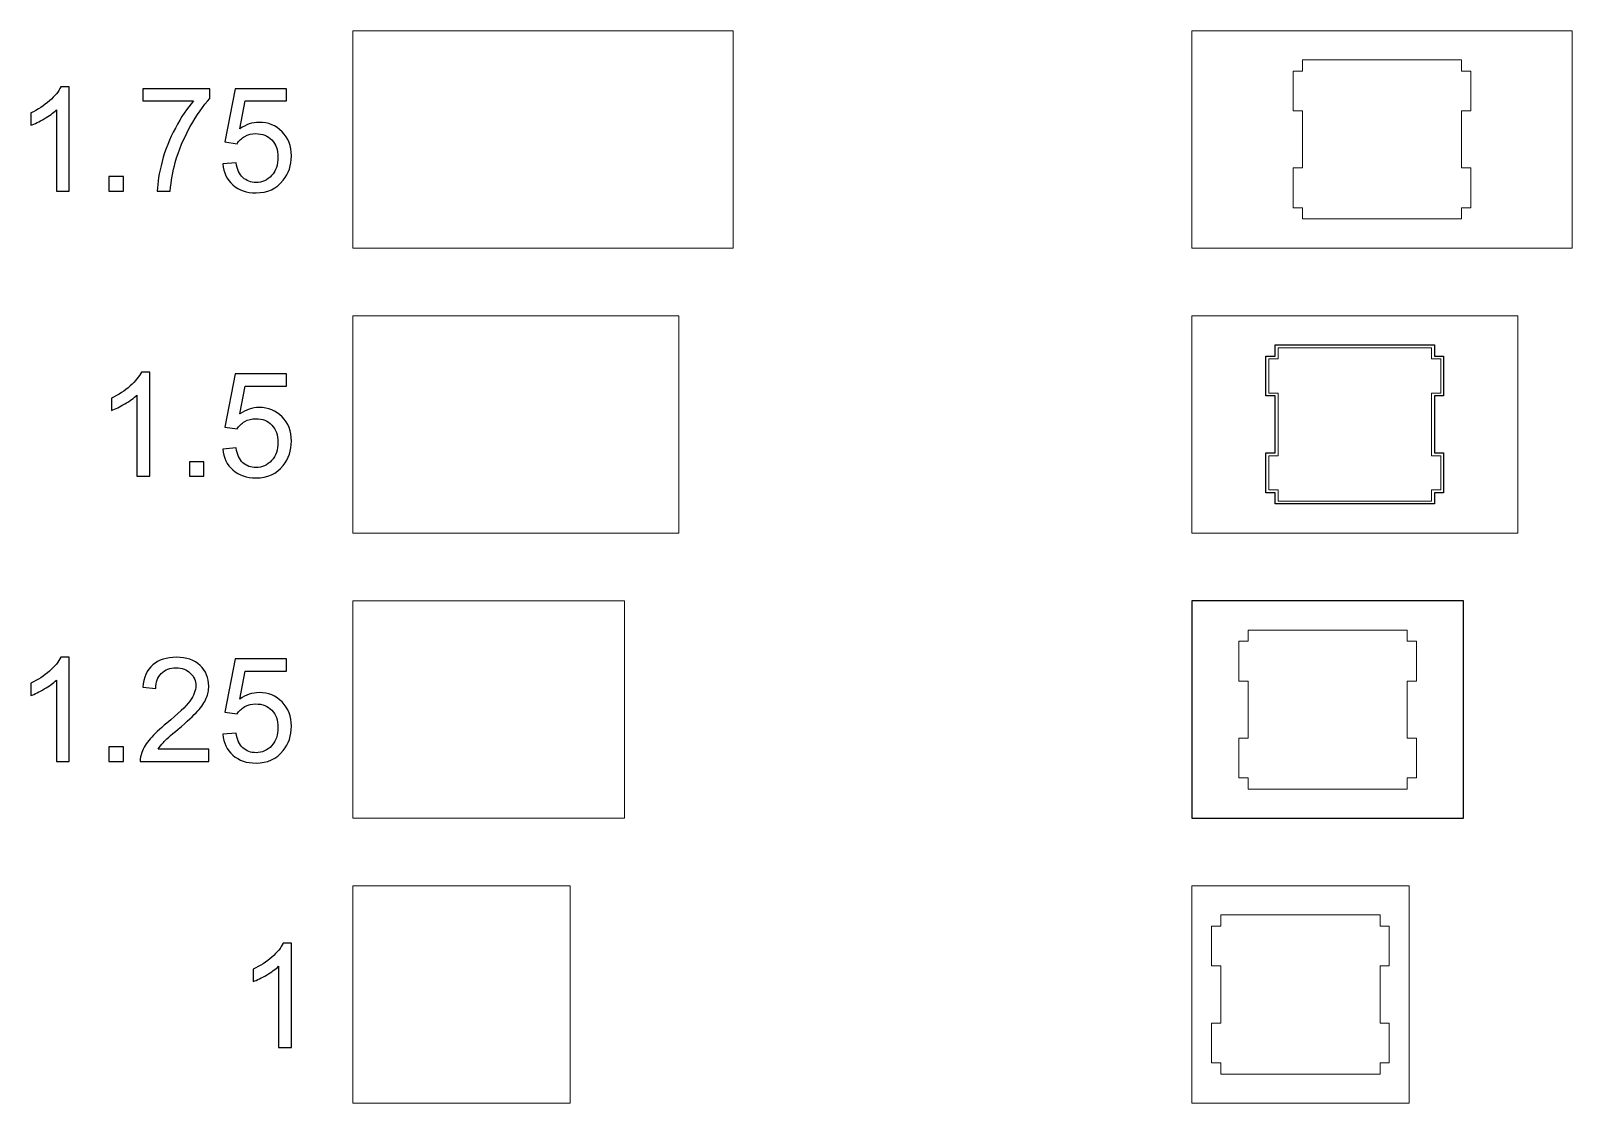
# Model space of a CAD drawing. Header units: millimetres. Extents: x -3 to 616, y -3 to 391.
# Drawn here: x 1 to 136.1, y 191.7 to 285.8 of the extents above; entities that cross this region are included whole.
import ezdxf

# ---------------------------------------------------------------- set-up
doc = ezdxf.new("R2010")
doc.units = ezdxf.units.MM
doc.header["$MEASUREMENT"] = 0
for name, color, linetype in [('Boxes', 3, 'Continuous'), ('Hidden', 6, 'Continuous'), ('Templates', 7, 'Continuous')]:
    doc.layers.add(name, color=color, linetype=linetype)
doc.layers.add('Cuts', color=7, linetype='Continuous', lineweight=0)

# ---------------------------------------------------------------- blocks, each defined once
blk = doc.blocks.new('Cherry Cutout Hole')
at = {"layer": 'Cuts', "lineweight": 0}
for points in [[(0.8114, 13.9452), (0.8114, 13.9452), (14.7565, 13.9452), (14.7565, 13.9452)], [(0.8114, 12.9665), (0.8114, 12.9665), (0.8114, 13.9452), (0.8114, 13.9452)], [(14.7565, 12.9665), (14.7565, 12.9665), (14.7565, 13.9452), (14.7565, 13.9452)], [(0, 9.4726), (0, 9.4726), (0, 12.9665), (0, 12.9665)], [(0, 12.9665), (0, 12.9665), (0.8114, 12.9665), (0.8114, 12.9665)], [(15.5679, 12.9665), (15.5679, 12.9665), (14.7565, 12.9665), (14.7565, 12.9665)], [(15.5679, 12.9665), (15.5679, 12.9665), (15.5679, 9.4726), (15.5679, 9.4726)], [(0.8114, 9.4726), (0.8114, 9.4726), (0, 9.4726), (0, 9.4726)], [(0.8114, 4.4726), (0.8114, 4.4726), (0.8114, 9.4726), (0.8114, 9.4726)], [(14.7565, 9.4726), (14.7565, 9.4726), (14.7565, 4.4726), (14.7565, 4.4726)], [(14.7565, 9.4726), (14.7565, 9.4726), (15.5679, 9.4726), (15.5679, 9.4726)], [(0, 0.9787), (0, 0.9787), (0, 4.4726), (0, 4.4726)], [(0, 4.4726), (0, 4.4726), (0.8114, 4.4726), (0.8114, 4.4726)], [(15.5679, 4.4726), (15.5679, 4.4726), (14.7565, 4.4726), (14.7565, 4.4726)], [(15.5679, 4.4726), (15.5679, 4.4726), (15.5679, 0.9787), (15.5679, 0.9787)], [(0.8114, 0.9787), (0.8114, 0.9787), (0, 0.9787), (0, 0.9787)], [(0.8114, 0), (0.8114, 0), (0.8114, 0.9787), (0.8114, 0.9787)], [(14.7565, 0), (14.7565, 0), (0.8114, 0), (0.8114, 0)], [(14.7565, 0.9787), (14.7565, 0.9787), (15.5679, 0.9787), (15.5679, 0.9787)], [(14.7565, 0.9787), (14.7565, 0.9787), (14.7565, 0), (14.7565, 0)]]:
    blk.add_open_spline(points, degree=3, dxfattribs=at)
blk = doc.blocks.new('Cherry Cutout 1.25')
at = {"layer": 'Boxes'}
blk.add_lwpolyline([(0, 0), (23.8125, 0), (23.8125, 19.05), (0, 19.05)], close=True, dxfattribs=at)
blk.add_blockref('Cherry Cutout Hole', (4.1223, 2.5524))
blk = doc.blocks.new('Cherry Hole Inset')
at = {"layer": 'Cuts'}
blk.add_lwpolyline([(1.0614, 0.25), (1.0614, 1.2287), (0.25, 1.2287), (0.25, 4.2226), (1.0614, 4.2226), (1.0614, 9.7226), (0.25, 9.7226), (0.25, 12.7165), (1.0614, 12.7165), (1.0614, 13.6952), (14.5065, 13.6952), (14.5065, 12.7165), (15.3179, 12.7165), (15.3179, 9.7226), (14.5065, 9.7226), (14.5065, 4.2226), (15.3179, 4.2226), (15.3179, 1.2287), (14.5065, 1.2287), (14.5065, 0.25)], close=True, dxfattribs=at)
at = {"layer": 'Hidden'}
blk.add_lwpolyline([(0.8114, 0), (0.8114, 0.9787), (0, 0.9787), (0, 4.4726), (0.8114, 4.4726), (0.8114, 9.4726), (0, 9.4726), (0, 12.9665), (0.8114, 12.9665), (0.8114, 13.9452), (14.7565, 13.9452), (14.7565, 12.9665), (15.5679, 12.9665), (15.5679, 9.4726), (14.7565, 9.4726), (14.7565, 4.4726), (15.5679, 4.4726), (15.5679, 0.9787), (14.7565, 0.9787), (14.7565, 0)], close=True, dxfattribs=at)

msp = doc.modelspace()

# ---------------------------------------------------------------- linework, layer by layer
at = {"layer": 'Templates', "lineweight": 9}
for points, knots in [([(29.21, 266.71), (29.21, 266.71), (29.21, 285.76), (29.21, 285.76), (29.21, 285.76), (29.21, 285.76), (62.55, 285.76), (62.55, 285.76), (62.55, 285.76), (62.55, 285.76), (62.55, 266.71), (62.55, 266.71), (62.55, 266.71), (62.55, 266.71), (29.21, 266.71), (29.21, 266.71)], [0, 0, 0, 0, 0.2, 0.2, 0.2, 0.2, 0.4, 0.4, 0.4, 0.4, 0.6, 0.6, 0.6, 0.6, 1, 1, 1, 1]), ([(102.75, 266.71), (102.75, 266.71), (102.75, 285.76), (102.75, 285.76), (102.75, 285.76), (102.75, 285.76), (136.08, 285.76), (136.08, 285.76), (136.08, 285.76), (136.08, 285.76), (136.08, 266.71), (136.08, 266.71), (136.08, 266.71), (136.08, 266.71), (102.75, 266.71), (102.75, 266.71)], [0, 0, 0, 0, 0.2, 0.2, 0.2, 0.2, 0.4, 0.4, 0.4, 0.4, 0.6, 0.6, 0.6, 0.6, 1, 1, 1, 1]), ([(4.36, 271.7), (4.36, 271.7), (3.24, 271.7), (3.24, 271.7), (3.24, 271.7), (3.24, 271.7), (3.24, 278.82), (3.24, 278.82), (3.24, 278.82), (2.97, 278.56), (2.62, 278.3), (2.18, 278.05), (2.18, 278.05), (1.75, 277.79), (1.35, 277.6), (1, 277.47), (1, 277.47), (1, 277.47), (1, 278.55), (1, 278.55), (1, 278.55), (1.63, 278.84), (2.17, 279.2), (2.64, 279.62), (2.64, 279.62), (3.11, 280.04), (3.44, 280.44), (3.64, 280.83), (3.64, 280.83), (3.64, 280.83), (4.36, 280.83), (4.36, 280.83), (4.36, 280.83), (4.36, 280.83), (4.36, 271.7), (4.36, 271.7)], [0, 0, 0, 0, 0.1, 0.1, 0.1, 0.1, 0.2, 0.2, 0.2, 0.2, 0.3, 0.3, 0.3, 0.3, 0.4, 0.4, 0.4, 0.4, 0.5, 0.5, 0.5, 0.5, 0.6, 0.6, 0.6, 0.6, 0.7, 0.7, 0.7, 0.7, 0.8, 0.8, 0.8, 0.8, 1, 1, 1, 1]), ([(10.82, 279.61), (10.82, 279.61), (10.82, 280.68), (10.82, 280.68), (10.82, 280.68), (10.82, 280.68), (16.7, 280.68), (16.7, 280.68), (16.7, 280.68), (16.7, 280.68), (16.7, 279.82), (16.7, 279.82), (16.7, 279.82), (16.12, 279.2), (15.55, 278.38), (14.98, 277.36), (14.98, 277.36), (14.41, 276.34), (13.97, 275.29), (13.66, 274.2), (13.66, 274.2), (13.44, 273.44), (13.3, 272.61), (13.23, 271.7), (13.23, 271.7), (13.23, 271.7), (12.09, 271.7), (12.09, 271.7), (12.09, 271.7), (12.1, 272.42), (12.24, 273.28), (12.51, 274.3), (12.51, 274.3), (12.78, 275.31), (13.16, 276.29), (13.67, 277.23), (13.67, 277.23), (14.17, 278.18), (14.7, 278.97), (15.27, 279.61), (15.27, 279.61), (15.27, 279.61), (10.82, 279.61), (10.82, 279.61)], [0, 0, 0, 0, 0.083333, 0.083333, 0.083333, 0.083333, 0.166667, 0.166667, 0.166667, 0.166667, 0.25, 0.25, 0.25, 0.25, 0.333333, 0.333333, 0.333333, 0.333333, 0.416667, 0.416667, 0.416667, 0.416667, 0.5, 0.5, 0.5, 0.5, 0.583333, 0.583333, 0.583333, 0.583333, 0.666667, 0.666667, 0.666667, 0.666667, 0.75, 0.75, 0.75, 0.75, 0.833333, 0.833333, 0.833333, 0.833333, 1, 1, 1, 1]), ([(17.82, 274.09), (17.82, 274.09), (18.99, 274.18), (18.99, 274.18), (18.99, 274.18), (19.08, 273.61), (19.28, 273.18), (19.59, 272.89), (19.59, 272.89), (19.9, 272.61), (20.29, 272.46), (20.74, 272.46), (20.74, 272.46), (21.28, 272.46), (21.74, 272.67), (22.11, 273.07), (22.11, 273.07), (22.48, 273.48), (22.66, 274.02), (22.66, 274.68), (22.66, 274.68), (22.66, 275.32), (22.48, 275.82), (22.13, 276.19), (22.13, 276.19), (21.78, 276.56), (21.31, 276.74), (20.73, 276.74), (20.73, 276.74), (20.37, 276.74), (20.04, 276.66), (19.75, 276.5), (19.75, 276.5), (19.47, 276.33), (19.24, 276.12), (19.08, 275.86), (19.08, 275.86), (19.08, 275.86), (18.02, 276.01), (18.02, 276.01), (18.02, 276.01), (18.02, 276.01), (18.9, 280.68), (18.9, 280.68), (18.9, 280.68), (18.9, 280.68), (23.41, 280.68), (23.41, 280.68), (23.41, 280.68), (23.41, 280.68), (23.41, 279.61), (23.41, 279.61), (23.41, 279.61), (23.41, 279.61), (19.79, 279.61), (19.79, 279.61), (19.79, 279.61), (19.79, 279.61), (19.31, 277.16), (19.31, 277.16), (19.31, 277.16), (19.85, 277.54), (20.42, 277.73), (21.02, 277.73), (21.02, 277.73), (21.81, 277.73), (22.48, 277.46), (23.02, 276.91), (23.02, 276.91), (23.57, 276.36), (23.84, 275.65), (23.84, 274.79), (23.84, 274.79), (23.84, 273.96), (23.6, 273.25), (23.12, 272.65), (23.12, 272.65), (22.54, 271.92), (21.75, 271.55), (20.74, 271.55), (20.74, 271.55), (19.91, 271.55), (19.24, 271.78), (18.72, 272.25), (18.72, 272.25), (18.19, 272.71), (17.9, 273.32), (17.82, 274.09)], [0, 0, 0, 0, 0.043478, 0.043478, 0.043478, 0.043478, 0.086957, 0.086957, 0.086957, 0.086957, 0.130435, 0.130435, 0.130435, 0.130435, 0.173913, 0.173913, 0.173913, 0.173913, 0.217391, 0.217391, 0.217391, 0.217391, 0.26087, 0.26087, 0.26087, 0.26087, 0.304348, 0.304348, 0.304348, 0.304348, 0.347826, 0.347826, 0.347826, 0.347826, 0.391304, 0.391304, 0.391304, 0.391304, 0.434783, 0.434783, 0.434783, 0.434783, 0.478261, 0.478261, 0.478261, 0.478261, 0.521739, 0.521739, 0.521739, 0.521739, 0.565217, 0.565217, 0.565217, 0.565217, 0.608696, 0.608696, 0.608696, 0.608696, 0.652174, 0.652174, 0.652174, 0.652174, 0.695652, 0.695652, 0.695652, 0.695652, 0.73913, 0.73913, 0.73913, 0.73913, 0.782609, 0.782609, 0.782609, 0.782609, 0.826087, 0.826087, 0.826087, 0.826087, 0.869565, 0.869565, 0.869565, 0.869565, 0.913043, 0.913043, 0.913043, 0.913043, 1, 1, 1, 1]), ([(7.85, 271.7), (7.85, 271.7), (7.85, 272.97), (7.85, 272.97), (7.85, 272.97), (7.85, 272.97), (9.12, 272.97), (9.12, 272.97), (9.12, 272.97), (9.12, 272.97), (9.12, 271.7), (9.12, 271.7), (9.12, 271.7), (9.12, 271.7), (7.85, 271.7), (7.85, 271.7)], [0, 0, 0, 0, 0.2, 0.2, 0.2, 0.2, 0.4, 0.4, 0.4, 0.4, 0.6, 0.6, 0.6, 0.6, 1, 1, 1, 1]), ([(29.21, 241.71), (29.21, 241.71), (29.21, 260.76), (29.21, 260.76), (29.21, 260.76), (29.21, 260.76), (57.79, 260.76), (57.79, 260.76), (57.79, 260.76), (57.79, 260.76), (57.79, 241.71), (57.79, 241.71), (57.79, 241.71), (57.79, 241.71), (29.21, 241.71), (29.21, 241.71)], [0, 0, 0, 0, 0.2, 0.2, 0.2, 0.2, 0.4, 0.4, 0.4, 0.4, 0.6, 0.6, 0.6, 0.6, 1, 1, 1, 1]), ([(102.75, 241.71), (102.75, 241.71), (102.75, 260.76), (102.75, 260.76), (102.75, 260.76), (102.75, 260.76), (131.32, 260.76), (131.32, 260.76), (131.32, 260.76), (131.32, 260.76), (131.32, 241.71), (131.32, 241.71), (131.32, 241.71), (131.32, 241.71), (102.75, 241.71), (102.75, 241.71)], [0, 0, 0, 0, 0.2, 0.2, 0.2, 0.2, 0.4, 0.4, 0.4, 0.4, 0.6, 0.6, 0.6, 0.6, 1, 1, 1, 1]), ([(11.42, 246.7), (11.42, 246.7), (10.3, 246.7), (10.3, 246.7), (10.3, 246.7), (10.3, 246.7), (10.3, 253.82), (10.3, 253.82), (10.3, 253.82), (10.03, 253.56), (9.68, 253.3), (9.24, 253.05), (9.24, 253.05), (8.81, 252.79), (8.41, 252.6), (8.07, 252.47), (8.07, 252.47), (8.07, 252.47), (8.07, 253.55), (8.07, 253.55), (8.07, 253.55), (8.69, 253.84), (9.24, 254.2), (9.71, 254.62), (9.71, 254.62), (10.17, 255.04), (10.51, 255.44), (10.7, 255.83), (10.7, 255.83), (10.7, 255.83), (11.42, 255.83), (11.42, 255.83), (11.42, 255.83), (11.42, 255.83), (11.42, 246.7), (11.42, 246.7)], [0, 0, 0, 0, 0.1, 0.1, 0.1, 0.1, 0.2, 0.2, 0.2, 0.2, 0.3, 0.3, 0.3, 0.3, 0.4, 0.4, 0.4, 0.4, 0.5, 0.5, 0.5, 0.5, 0.6, 0.6, 0.6, 0.6, 0.7, 0.7, 0.7, 0.7, 0.8, 0.8, 0.8, 0.8, 1, 1, 1, 1]), ([(17.82, 249.09), (17.82, 249.09), (18.99, 249.18), (18.99, 249.18), (18.99, 249.18), (19.08, 248.61), (19.28, 248.18), (19.59, 247.89), (19.59, 247.89), (19.9, 247.61), (20.29, 247.46), (20.74, 247.46), (20.74, 247.46), (21.28, 247.46), (21.74, 247.67), (22.11, 248.07), (22.11, 248.07), (22.48, 248.48), (22.66, 249.02), (22.66, 249.68), (22.66, 249.68), (22.66, 250.32), (22.48, 250.82), (22.13, 251.19), (22.13, 251.19), (21.78, 251.56), (21.31, 251.74), (20.73, 251.74), (20.73, 251.74), (20.37, 251.74), (20.04, 251.66), (19.75, 251.5), (19.75, 251.5), (19.47, 251.33), (19.24, 251.12), (19.08, 250.86), (19.08, 250.86), (19.08, 250.86), (18.02, 251.01), (18.02, 251.01), (18.02, 251.01), (18.02, 251.01), (18.9, 255.68), (18.9, 255.68), (18.9, 255.68), (18.9, 255.68), (23.41, 255.68), (23.41, 255.68), (23.41, 255.68), (23.41, 255.68), (23.41, 254.61), (23.41, 254.61), (23.41, 254.61), (23.41, 254.61), (19.79, 254.61), (19.79, 254.61), (19.79, 254.61), (19.79, 254.61), (19.31, 252.16), (19.31, 252.16), (19.31, 252.16), (19.85, 252.54), (20.42, 252.73), (21.02, 252.73), (21.02, 252.73), (21.81, 252.73), (22.48, 252.46), (23.02, 251.91), (23.02, 251.91), (23.57, 251.36), (23.84, 250.65), (23.84, 249.79), (23.84, 249.79), (23.84, 248.96), (23.6, 248.25), (23.12, 247.65), (23.12, 247.65), (22.54, 246.92), (21.75, 246.55), (20.74, 246.55), (20.74, 246.55), (19.91, 246.55), (19.24, 246.78), (18.72, 247.25), (18.72, 247.25), (18.19, 247.71), (17.9, 248.32), (17.82, 249.09)], [0, 0, 0, 0, 0.043478, 0.043478, 0.043478, 0.043478, 0.086957, 0.086957, 0.086957, 0.086957, 0.130435, 0.130435, 0.130435, 0.130435, 0.173913, 0.173913, 0.173913, 0.173913, 0.217391, 0.217391, 0.217391, 0.217391, 0.26087, 0.26087, 0.26087, 0.26087, 0.304348, 0.304348, 0.304348, 0.304348, 0.347826, 0.347826, 0.347826, 0.347826, 0.391304, 0.391304, 0.391304, 0.391304, 0.434783, 0.434783, 0.434783, 0.434783, 0.478261, 0.478261, 0.478261, 0.478261, 0.521739, 0.521739, 0.521739, 0.521739, 0.565217, 0.565217, 0.565217, 0.565217, 0.608696, 0.608696, 0.608696, 0.608696, 0.652174, 0.652174, 0.652174, 0.652174, 0.695652, 0.695652, 0.695652, 0.695652, 0.73913, 0.73913, 0.73913, 0.73913, 0.782609, 0.782609, 0.782609, 0.782609, 0.826087, 0.826087, 0.826087, 0.826087, 0.869565, 0.869565, 0.869565, 0.869565, 0.913043, 0.913043, 0.913043, 0.913043, 1, 1, 1, 1]), ([(14.91, 246.7), (14.91, 246.7), (14.91, 247.97), (14.91, 247.97), (14.91, 247.97), (14.91, 247.97), (16.18, 247.97), (16.18, 247.97), (16.18, 247.97), (16.18, 247.97), (16.18, 246.7), (16.18, 246.7), (16.18, 246.7), (16.18, 246.7), (14.91, 246.7), (14.91, 246.7)], [0, 0, 0, 0, 0.2, 0.2, 0.2, 0.2, 0.4, 0.4, 0.4, 0.4, 0.6, 0.6, 0.6, 0.6, 1, 1, 1, 1]), ([(29.21, 216.72), (29.21, 216.72), (29.21, 235.77), (29.21, 235.77), (29.21, 235.77), (29.21, 235.77), (53.02, 235.77), (53.02, 235.77), (53.02, 235.77), (53.02, 235.77), (53.02, 216.72), (53.02, 216.72), (53.02, 216.72), (53.02, 216.72), (29.21, 216.72), (29.21, 216.72)], [0, 0, 0, 0, 0.2, 0.2, 0.2, 0.2, 0.4, 0.4, 0.4, 0.4, 0.6, 0.6, 0.6, 0.6, 1, 1, 1, 1]), ([(4.36, 221.7), (4.36, 221.7), (3.24, 221.7), (3.24, 221.7), (3.24, 221.7), (3.24, 221.7), (3.24, 228.82), (3.24, 228.82), (3.24, 228.82), (2.97, 228.56), (2.62, 228.3), (2.18, 228.05), (2.18, 228.05), (1.75, 227.79), (1.35, 227.6), (1, 227.47), (1, 227.47), (1, 227.47), (1, 228.55), (1, 228.55), (1, 228.55), (1.63, 228.84), (2.17, 229.2), (2.64, 229.62), (2.64, 229.62), (3.11, 230.04), (3.44, 230.44), (3.64, 230.83), (3.64, 230.83), (3.64, 230.83), (4.36, 230.83), (4.36, 230.83), (4.36, 230.83), (4.36, 230.83), (4.36, 221.7), (4.36, 221.7)], [0, 0, 0, 0, 0.1, 0.1, 0.1, 0.1, 0.2, 0.2, 0.2, 0.2, 0.3, 0.3, 0.3, 0.3, 0.4, 0.4, 0.4, 0.4, 0.5, 0.5, 0.5, 0.5, 0.6, 0.6, 0.6, 0.6, 0.7, 0.7, 0.7, 0.7, 0.8, 0.8, 0.8, 0.8, 1, 1, 1, 1]), ([(16.61, 222.77), (16.61, 222.77), (16.61, 221.7), (16.61, 221.7), (16.61, 221.7), (16.61, 221.7), (10.59, 221.7), (10.59, 221.7), (10.59, 221.7), (10.58, 221.97), (10.63, 222.23), (10.72, 222.48), (10.72, 222.48), (10.88, 222.89), (11.13, 223.29), (11.47, 223.69), (11.47, 223.69), (11.81, 224.08), (12.29, 224.54), (12.93, 225.06), (12.93, 225.06), (13.91, 225.87), (14.58, 226.51), (14.93, 226.99), (14.93, 226.99), (15.28, 227.46), (15.46, 227.91), (15.46, 228.33), (15.46, 228.33), (15.46, 228.77), (15.3, 229.15), (14.98, 229.45), (14.98, 229.45), (14.66, 229.75), (14.25, 229.91), (13.74, 229.91), (13.74, 229.91), (13.2, 229.91), (12.77, 229.75), (12.44, 229.42), (12.44, 229.42), (12.12, 229.1), (11.96, 228.66), (11.95, 228.09), (11.95, 228.09), (11.95, 228.09), (10.81, 228.2), (10.81, 228.2), (10.81, 228.2), (10.89, 229.06), (11.18, 229.71), (11.7, 230.16), (11.7, 230.16), (12.21, 230.61), (12.9, 230.83), (13.76, 230.83), (13.76, 230.83), (14.64, 230.83), (15.33, 230.59), (15.84, 230.11), (15.84, 230.11), (16.35, 229.62), (16.6, 229.02), (16.6, 228.31), (16.6, 228.31), (16.6, 227.94), (16.53, 227.58), (16.38, 227.23), (16.38, 227.23), (16.23, 226.88), (15.98, 226.51), (15.63, 226.12), (15.63, 226.12), (15.29, 225.73), (14.71, 225.2), (13.91, 224.52), (13.91, 224.52), (13.24, 223.96), (12.81, 223.58), (12.62, 223.37), (12.62, 223.37), (12.43, 223.17), (12.27, 222.97), (12.15, 222.77), (12.15, 222.77), (12.15, 222.77), (16.61, 222.77), (16.61, 222.77)], [0, 0, 0, 0, 0.043478, 0.043478, 0.043478, 0.043478, 0.086957, 0.086957, 0.086957, 0.086957, 0.130435, 0.130435, 0.130435, 0.130435, 0.173913, 0.173913, 0.173913, 0.173913, 0.217391, 0.217391, 0.217391, 0.217391, 0.26087, 0.26087, 0.26087, 0.26087, 0.304348, 0.304348, 0.304348, 0.304348, 0.347826, 0.347826, 0.347826, 0.347826, 0.391304, 0.391304, 0.391304, 0.391304, 0.434783, 0.434783, 0.434783, 0.434783, 0.478261, 0.478261, 0.478261, 0.478261, 0.521739, 0.521739, 0.521739, 0.521739, 0.565217, 0.565217, 0.565217, 0.565217, 0.608696, 0.608696, 0.608696, 0.608696, 0.652174, 0.652174, 0.652174, 0.652174, 0.695652, 0.695652, 0.695652, 0.695652, 0.73913, 0.73913, 0.73913, 0.73913, 0.782609, 0.782609, 0.782609, 0.782609, 0.826087, 0.826087, 0.826087, 0.826087, 0.869565, 0.869565, 0.869565, 0.869565, 0.913043, 0.913043, 0.913043, 0.913043, 1, 1, 1, 1]), ([(17.82, 224.09), (17.82, 224.09), (18.99, 224.18), (18.99, 224.18), (18.99, 224.18), (19.08, 223.61), (19.28, 223.18), (19.59, 222.89), (19.59, 222.89), (19.9, 222.61), (20.29, 222.46), (20.74, 222.46), (20.74, 222.46), (21.28, 222.46), (21.74, 222.67), (22.11, 223.07), (22.11, 223.07), (22.48, 223.48), (22.66, 224.02), (22.66, 224.68), (22.66, 224.68), (22.66, 225.32), (22.48, 225.82), (22.13, 226.19), (22.13, 226.19), (21.78, 226.56), (21.31, 226.74), (20.73, 226.74), (20.73, 226.74), (20.37, 226.74), (20.04, 226.66), (19.75, 226.5), (19.75, 226.5), (19.47, 226.33), (19.24, 226.12), (19.08, 225.86), (19.08, 225.86), (19.08, 225.86), (18.02, 226.01), (18.02, 226.01), (18.02, 226.01), (18.02, 226.01), (18.9, 230.68), (18.9, 230.68), (18.9, 230.68), (18.9, 230.68), (23.41, 230.68), (23.41, 230.68), (23.41, 230.68), (23.41, 230.68), (23.41, 229.61), (23.41, 229.61), (23.41, 229.61), (23.41, 229.61), (19.79, 229.61), (19.79, 229.61), (19.79, 229.61), (19.79, 229.61), (19.31, 227.16), (19.31, 227.16), (19.31, 227.16), (19.85, 227.54), (20.42, 227.73), (21.02, 227.73), (21.02, 227.73), (21.81, 227.73), (22.48, 227.46), (23.02, 226.91), (23.02, 226.91), (23.57, 226.36), (23.84, 225.65), (23.84, 224.79), (23.84, 224.79), (23.84, 223.96), (23.6, 223.25), (23.12, 222.65), (23.12, 222.65), (22.54, 221.92), (21.75, 221.55), (20.74, 221.55), (20.74, 221.55), (19.91, 221.55), (19.24, 221.78), (18.72, 222.25), (18.72, 222.25), (18.19, 222.71), (17.9, 223.32), (17.82, 224.09)], [0, 0, 0, 0, 0.043478, 0.043478, 0.043478, 0.043478, 0.086957, 0.086957, 0.086957, 0.086957, 0.130435, 0.130435, 0.130435, 0.130435, 0.173913, 0.173913, 0.173913, 0.173913, 0.217391, 0.217391, 0.217391, 0.217391, 0.26087, 0.26087, 0.26087, 0.26087, 0.304348, 0.304348, 0.304348, 0.304348, 0.347826, 0.347826, 0.347826, 0.347826, 0.391304, 0.391304, 0.391304, 0.391304, 0.434783, 0.434783, 0.434783, 0.434783, 0.478261, 0.478261, 0.478261, 0.478261, 0.521739, 0.521739, 0.521739, 0.521739, 0.565217, 0.565217, 0.565217, 0.565217, 0.608696, 0.608696, 0.608696, 0.608696, 0.652174, 0.652174, 0.652174, 0.652174, 0.695652, 0.695652, 0.695652, 0.695652, 0.73913, 0.73913, 0.73913, 0.73913, 0.782609, 0.782609, 0.782609, 0.782609, 0.826087, 0.826087, 0.826087, 0.826087, 0.869565, 0.869565, 0.869565, 0.869565, 0.913043, 0.913043, 0.913043, 0.913043, 1, 1, 1, 1]), ([(7.85, 221.7), (7.85, 221.7), (7.85, 222.97), (7.85, 222.97), (7.85, 222.97), (7.85, 222.97), (9.12, 222.97), (9.12, 222.97), (9.12, 222.97), (9.12, 222.97), (9.12, 221.7), (9.12, 221.7), (9.12, 221.7), (9.12, 221.7), (7.85, 221.7), (7.85, 221.7)], [0, 0, 0, 0, 0.2, 0.2, 0.2, 0.2, 0.4, 0.4, 0.4, 0.4, 0.6, 0.6, 0.6, 0.6, 1, 1, 1, 1]), ([(29.21, 191.73), (29.21, 191.73), (29.21, 210.78), (29.21, 210.78), (29.21, 210.78), (29.21, 210.78), (48.26, 210.78), (48.26, 210.78), (48.26, 210.78), (48.26, 210.78), (48.26, 191.73), (48.26, 191.73), (48.26, 191.73), (48.26, 191.73), (29.21, 191.73), (29.21, 191.73)], [0, 0, 0, 0, 0.2, 0.2, 0.2, 0.2, 0.4, 0.4, 0.4, 0.4, 0.6, 0.6, 0.6, 0.6, 1, 1, 1, 1]), ([(102.75, 191.73), (102.75, 191.73), (102.75, 210.78), (102.75, 210.78), (102.75, 210.78), (102.75, 210.78), (121.8, 210.78), (121.8, 210.78), (121.8, 210.78), (121.8, 210.78), (121.8, 191.73), (121.8, 191.73), (121.8, 191.73), (121.8, 191.73), (102.75, 191.73), (102.75, 191.73)], [0, 0, 0, 0, 0.2, 0.2, 0.2, 0.2, 0.4, 0.4, 0.4, 0.4, 0.6, 0.6, 0.6, 0.6, 1, 1, 1, 1]), ([(23.84, 196.63), (23.84, 196.63), (22.72, 196.63), (22.72, 196.63), (22.72, 196.63), (22.72, 196.63), (22.72, 203.74), (22.72, 203.74), (22.72, 203.74), (22.45, 203.48), (22.1, 203.23), (21.67, 202.97), (21.67, 202.97), (21.23, 202.72), (20.84, 202.52), (20.49, 202.4), (20.49, 202.4), (20.49, 202.4), (20.49, 203.48), (20.49, 203.48), (20.49, 203.48), (21.11, 203.77), (21.66, 204.12), (22.13, 204.54), (22.13, 204.54), (22.59, 204.96), (22.93, 205.36), (23.12, 205.76), (23.12, 205.76), (23.12, 205.76), (23.84, 205.76), (23.84, 205.76), (23.84, 205.76), (23.84, 205.76), (23.84, 196.63), (23.84, 196.63)], [0, 0, 0, 0, 0.1, 0.1, 0.1, 0.1, 0.2, 0.2, 0.2, 0.2, 0.3, 0.3, 0.3, 0.3, 0.4, 0.4, 0.4, 0.4, 0.5, 0.5, 0.5, 0.5, 0.6, 0.6, 0.6, 0.6, 0.7, 0.7, 0.7, 0.7, 0.8, 0.8, 0.8, 0.8, 1, 1, 1, 1])]:
    msp.add_open_spline(points, degree=3, knots=knots, dxfattribs=at)
for points in [[(112.44, 283.2), (112.44, 283.2), (126.39, 283.2), (126.39, 283.2)], [(112.44, 282.22), (112.44, 282.22), (112.44, 283.2), (112.44, 283.2)], [(126.39, 282.22), (126.39, 282.22), (126.39, 283.2), (126.39, 283.2)], [(111.63, 278.73), (111.63, 278.73), (111.63, 282.22), (111.63, 282.22)], [(111.63, 282.22), (111.63, 282.22), (112.44, 282.22), (112.44, 282.22)], [(127.2, 282.22), (127.2, 282.22), (126.39, 282.22), (126.39, 282.22)], [(127.2, 282.22), (127.2, 282.22), (127.2, 278.73), (127.2, 278.73)], [(112.44, 278.73), (112.44, 278.73), (111.63, 278.73), (111.63, 278.73)], [(112.44, 273.73), (112.44, 273.73), (112.44, 278.73), (112.44, 278.73)], [(126.39, 278.73), (126.39, 278.73), (126.39, 273.73), (126.39, 273.73)], [(126.39, 278.73), (126.39, 278.73), (127.2, 278.73), (127.2, 278.73)], [(111.63, 270.24), (111.63, 270.24), (111.63, 273.73), (111.63, 273.73)], [(111.63, 273.73), (111.63, 273.73), (112.44, 273.73), (112.44, 273.73)], [(127.2, 273.73), (127.2, 273.73), (126.39, 273.73), (126.39, 273.73)], [(127.2, 273.73), (127.2, 273.73), (127.2, 270.24), (127.2, 270.24)], [(112.44, 270.24), (112.44, 270.24), (111.63, 270.24), (111.63, 270.24)], [(112.44, 269.26), (112.44, 269.26), (112.44, 270.24), (112.44, 270.24)], [(126.39, 270.24), (126.39, 270.24), (127.2, 270.24), (127.2, 270.24)], [(126.39, 270.24), (126.39, 270.24), (126.39, 269.26), (126.39, 269.26)], [(126.39, 269.26), (126.39, 269.26), (112.44, 269.26), (112.44, 269.26)]]:
    msp.add_open_spline(points, degree=3, dxfattribs=at)
at = {"layer": 'Templates'}
for points, knots in [([(4.36, 271.7), (4.36, 271.7), (3.24, 271.7), (3.24, 271.7), (3.24, 271.7), (3.24, 271.7), (3.24, 278.82), (3.24, 278.82), (3.24, 278.82), (2.97, 278.56), (2.62, 278.3), (2.18, 278.05), (2.18, 278.05), (1.75, 277.79), (1.35, 277.6), (1, 277.47), (1, 277.47), (1, 277.47), (1, 278.55), (1, 278.55), (1, 278.55), (1.63, 278.84), (2.17, 279.2), (2.64, 279.62), (2.64, 279.62), (3.11, 280.04), (3.44, 280.44), (3.64, 280.83), (3.64, 280.83), (3.64, 280.83), (4.36, 280.83), (4.36, 280.83), (4.36, 280.83), (4.36, 280.83), (4.36, 271.7), (4.36, 271.7)], [0, 0, 0, 0, 0.1, 0.1, 0.1, 0.1, 0.2, 0.2, 0.2, 0.2, 0.3, 0.3, 0.3, 0.3, 0.4, 0.4, 0.4, 0.4, 0.5, 0.5, 0.5, 0.5, 0.6, 0.6, 0.6, 0.6, 0.7, 0.7, 0.7, 0.7, 0.8, 0.8, 0.8, 0.8, 1, 1, 1, 1]), ([(10.82, 279.61), (10.82, 279.61), (10.82, 280.68), (10.82, 280.68), (10.82, 280.68), (10.82, 280.68), (16.7, 280.68), (16.7, 280.68), (16.7, 280.68), (16.7, 280.68), (16.7, 279.82), (16.7, 279.82), (16.7, 279.82), (16.12, 279.2), (15.55, 278.38), (14.98, 277.36), (14.98, 277.36), (14.41, 276.34), (13.97, 275.29), (13.66, 274.2), (13.66, 274.2), (13.44, 273.44), (13.3, 272.61), (13.23, 271.7), (13.23, 271.7), (13.23, 271.7), (12.09, 271.7), (12.09, 271.7), (12.09, 271.7), (12.1, 272.42), (12.24, 273.28), (12.51, 274.3), (12.51, 274.3), (12.78, 275.31), (13.16, 276.29), (13.67, 277.23), (13.67, 277.23), (14.17, 278.18), (14.7, 278.97), (15.27, 279.61), (15.27, 279.61), (15.27, 279.61), (10.82, 279.61), (10.82, 279.61)], [0, 0, 0, 0, 0.083333, 0.083333, 0.083333, 0.083333, 0.166667, 0.166667, 0.166667, 0.166667, 0.25, 0.25, 0.25, 0.25, 0.333333, 0.333333, 0.333333, 0.333333, 0.416667, 0.416667, 0.416667, 0.416667, 0.5, 0.5, 0.5, 0.5, 0.583333, 0.583333, 0.583333, 0.583333, 0.666667, 0.666667, 0.666667, 0.666667, 0.75, 0.75, 0.75, 0.75, 0.833333, 0.833333, 0.833333, 0.833333, 1, 1, 1, 1]), ([(17.82, 274.09), (17.82, 274.09), (18.99, 274.18), (18.99, 274.18), (18.99, 274.18), (19.08, 273.61), (19.28, 273.18), (19.59, 272.89), (19.59, 272.89), (19.9, 272.61), (20.29, 272.46), (20.74, 272.46), (20.74, 272.46), (21.28, 272.46), (21.74, 272.67), (22.11, 273.07), (22.11, 273.07), (22.48, 273.48), (22.66, 274.02), (22.66, 274.68), (22.66, 274.68), (22.66, 275.32), (22.48, 275.82), (22.13, 276.19), (22.13, 276.19), (21.78, 276.56), (21.31, 276.74), (20.73, 276.74), (20.73, 276.74), (20.37, 276.74), (20.04, 276.66), (19.75, 276.5), (19.75, 276.5), (19.47, 276.33), (19.24, 276.12), (19.08, 275.86), (19.08, 275.86), (19.08, 275.86), (18.02, 276.01), (18.02, 276.01), (18.02, 276.01), (18.02, 276.01), (18.9, 280.68), (18.9, 280.68), (18.9, 280.68), (18.9, 280.68), (23.41, 280.68), (23.41, 280.68), (23.41, 280.68), (23.41, 280.68), (23.41, 279.61), (23.41, 279.61), (23.41, 279.61), (23.41, 279.61), (19.79, 279.61), (19.79, 279.61), (19.79, 279.61), (19.79, 279.61), (19.31, 277.16), (19.31, 277.16), (19.31, 277.16), (19.85, 277.54), (20.42, 277.73), (21.02, 277.73), (21.02, 277.73), (21.81, 277.73), (22.48, 277.46), (23.02, 276.91), (23.02, 276.91), (23.57, 276.36), (23.84, 275.65), (23.84, 274.79), (23.84, 274.79), (23.84, 273.96), (23.6, 273.25), (23.12, 272.65), (23.12, 272.65), (22.54, 271.92), (21.75, 271.55), (20.74, 271.55), (20.74, 271.55), (19.91, 271.55), (19.24, 271.78), (18.72, 272.25), (18.72, 272.25), (18.19, 272.71), (17.9, 273.32), (17.82, 274.09)], [0, 0, 0, 0, 0.043478, 0.043478, 0.043478, 0.043478, 0.086957, 0.086957, 0.086957, 0.086957, 0.130435, 0.130435, 0.130435, 0.130435, 0.173913, 0.173913, 0.173913, 0.173913, 0.217391, 0.217391, 0.217391, 0.217391, 0.26087, 0.26087, 0.26087, 0.26087, 0.304348, 0.304348, 0.304348, 0.304348, 0.347826, 0.347826, 0.347826, 0.347826, 0.391304, 0.391304, 0.391304, 0.391304, 0.434783, 0.434783, 0.434783, 0.434783, 0.478261, 0.478261, 0.478261, 0.478261, 0.521739, 0.521739, 0.521739, 0.521739, 0.565217, 0.565217, 0.565217, 0.565217, 0.608696, 0.608696, 0.608696, 0.608696, 0.652174, 0.652174, 0.652174, 0.652174, 0.695652, 0.695652, 0.695652, 0.695652, 0.73913, 0.73913, 0.73913, 0.73913, 0.782609, 0.782609, 0.782609, 0.782609, 0.826087, 0.826087, 0.826087, 0.826087, 0.869565, 0.869565, 0.869565, 0.869565, 0.913043, 0.913043, 0.913043, 0.913043, 1, 1, 1, 1]), ([(7.85, 271.7), (7.85, 271.7), (7.85, 272.97), (7.85, 272.97), (7.85, 272.97), (7.85, 272.97), (9.12, 272.97), (9.12, 272.97), (9.12, 272.97), (9.12, 272.97), (9.12, 271.7), (9.12, 271.7), (9.12, 271.7), (9.12, 271.7), (7.85, 271.7), (7.85, 271.7)], [0, 0, 0, 0, 0.2, 0.2, 0.2, 0.2, 0.4, 0.4, 0.4, 0.4, 0.6, 0.6, 0.6, 0.6, 1, 1, 1, 1]), ([(11.42, 246.7), (11.42, 246.7), (10.3, 246.7), (10.3, 246.7), (10.3, 246.7), (10.3, 246.7), (10.3, 253.82), (10.3, 253.82), (10.3, 253.82), (10.03, 253.56), (9.68, 253.3), (9.24, 253.05), (9.24, 253.05), (8.81, 252.79), (8.41, 252.6), (8.07, 252.47), (8.07, 252.47), (8.07, 252.47), (8.07, 253.55), (8.07, 253.55), (8.07, 253.55), (8.69, 253.84), (9.24, 254.2), (9.71, 254.62), (9.71, 254.62), (10.17, 255.04), (10.51, 255.44), (10.7, 255.83), (10.7, 255.83), (10.7, 255.83), (11.42, 255.83), (11.42, 255.83), (11.42, 255.83), (11.42, 255.83), (11.42, 246.7), (11.42, 246.7)], [0, 0, 0, 0, 0.1, 0.1, 0.1, 0.1, 0.2, 0.2, 0.2, 0.2, 0.3, 0.3, 0.3, 0.3, 0.4, 0.4, 0.4, 0.4, 0.5, 0.5, 0.5, 0.5, 0.6, 0.6, 0.6, 0.6, 0.7, 0.7, 0.7, 0.7, 0.8, 0.8, 0.8, 0.8, 1, 1, 1, 1]), ([(17.82, 249.09), (17.82, 249.09), (18.99, 249.18), (18.99, 249.18), (18.99, 249.18), (19.08, 248.61), (19.28, 248.18), (19.59, 247.89), (19.59, 247.89), (19.9, 247.61), (20.29, 247.46), (20.74, 247.46), (20.74, 247.46), (21.28, 247.46), (21.74, 247.67), (22.11, 248.07), (22.11, 248.07), (22.48, 248.48), (22.66, 249.02), (22.66, 249.68), (22.66, 249.68), (22.66, 250.32), (22.48, 250.82), (22.13, 251.19), (22.13, 251.19), (21.78, 251.56), (21.31, 251.74), (20.73, 251.74), (20.73, 251.74), (20.37, 251.74), (20.04, 251.66), (19.75, 251.5), (19.75, 251.5), (19.47, 251.33), (19.24, 251.12), (19.08, 250.86), (19.08, 250.86), (19.08, 250.86), (18.02, 251.01), (18.02, 251.01), (18.02, 251.01), (18.02, 251.01), (18.9, 255.68), (18.9, 255.68), (18.9, 255.68), (18.9, 255.68), (23.41, 255.68), (23.41, 255.68), (23.41, 255.68), (23.41, 255.68), (23.41, 254.61), (23.41, 254.61), (23.41, 254.61), (23.41, 254.61), (19.79, 254.61), (19.79, 254.61), (19.79, 254.61), (19.79, 254.61), (19.31, 252.16), (19.31, 252.16), (19.31, 252.16), (19.85, 252.54), (20.42, 252.73), (21.02, 252.73), (21.02, 252.73), (21.81, 252.73), (22.48, 252.46), (23.02, 251.91), (23.02, 251.91), (23.57, 251.36), (23.84, 250.65), (23.84, 249.79), (23.84, 249.79), (23.84, 248.96), (23.6, 248.25), (23.12, 247.65), (23.12, 247.65), (22.54, 246.92), (21.75, 246.55), (20.74, 246.55), (20.74, 246.55), (19.91, 246.55), (19.24, 246.78), (18.72, 247.25), (18.72, 247.25), (18.19, 247.71), (17.9, 248.32), (17.82, 249.09)], [0, 0, 0, 0, 0.043478, 0.043478, 0.043478, 0.043478, 0.086957, 0.086957, 0.086957, 0.086957, 0.130435, 0.130435, 0.130435, 0.130435, 0.173913, 0.173913, 0.173913, 0.173913, 0.217391, 0.217391, 0.217391, 0.217391, 0.26087, 0.26087, 0.26087, 0.26087, 0.304348, 0.304348, 0.304348, 0.304348, 0.347826, 0.347826, 0.347826, 0.347826, 0.391304, 0.391304, 0.391304, 0.391304, 0.434783, 0.434783, 0.434783, 0.434783, 0.478261, 0.478261, 0.478261, 0.478261, 0.521739, 0.521739, 0.521739, 0.521739, 0.565217, 0.565217, 0.565217, 0.565217, 0.608696, 0.608696, 0.608696, 0.608696, 0.652174, 0.652174, 0.652174, 0.652174, 0.695652, 0.695652, 0.695652, 0.695652, 0.73913, 0.73913, 0.73913, 0.73913, 0.782609, 0.782609, 0.782609, 0.782609, 0.826087, 0.826087, 0.826087, 0.826087, 0.869565, 0.869565, 0.869565, 0.869565, 0.913043, 0.913043, 0.913043, 0.913043, 1, 1, 1, 1]), ([(14.91, 246.7), (14.91, 246.7), (14.91, 247.97), (14.91, 247.97), (14.91, 247.97), (14.91, 247.97), (16.18, 247.97), (16.18, 247.97), (16.18, 247.97), (16.18, 247.97), (16.18, 246.7), (16.18, 246.7), (16.18, 246.7), (16.18, 246.7), (14.91, 246.7), (14.91, 246.7)], [0, 0, 0, 0, 0.2, 0.2, 0.2, 0.2, 0.4, 0.4, 0.4, 0.4, 0.6, 0.6, 0.6, 0.6, 1, 1, 1, 1]), ([(4.36, 221.7), (4.36, 221.7), (3.24, 221.7), (3.24, 221.7), (3.24, 221.7), (3.24, 221.7), (3.24, 228.82), (3.24, 228.82), (3.24, 228.82), (2.97, 228.56), (2.62, 228.3), (2.18, 228.05), (2.18, 228.05), (1.75, 227.79), (1.35, 227.6), (1, 227.47), (1, 227.47), (1, 227.47), (1, 228.55), (1, 228.55), (1, 228.55), (1.63, 228.84), (2.17, 229.2), (2.64, 229.62), (2.64, 229.62), (3.11, 230.04), (3.44, 230.44), (3.64, 230.83), (3.64, 230.83), (3.64, 230.83), (4.36, 230.83), (4.36, 230.83), (4.36, 230.83), (4.36, 230.83), (4.36, 221.7), (4.36, 221.7)], [0, 0, 0, 0, 0.1, 0.1, 0.1, 0.1, 0.2, 0.2, 0.2, 0.2, 0.3, 0.3, 0.3, 0.3, 0.4, 0.4, 0.4, 0.4, 0.5, 0.5, 0.5, 0.5, 0.6, 0.6, 0.6, 0.6, 0.7, 0.7, 0.7, 0.7, 0.8, 0.8, 0.8, 0.8, 1, 1, 1, 1]), ([(16.61, 222.77), (16.61, 222.77), (16.61, 221.7), (16.61, 221.7), (16.61, 221.7), (16.61, 221.7), (10.59, 221.7), (10.59, 221.7), (10.59, 221.7), (10.58, 221.97), (10.63, 222.23), (10.72, 222.48), (10.72, 222.48), (10.88, 222.89), (11.13, 223.29), (11.47, 223.69), (11.47, 223.69), (11.81, 224.08), (12.29, 224.54), (12.93, 225.06), (12.93, 225.06), (13.91, 225.87), (14.58, 226.51), (14.93, 226.99), (14.93, 226.99), (15.28, 227.46), (15.46, 227.91), (15.46, 228.33), (15.46, 228.33), (15.46, 228.77), (15.3, 229.15), (14.98, 229.45), (14.98, 229.45), (14.66, 229.75), (14.25, 229.91), (13.74, 229.91), (13.74, 229.91), (13.2, 229.91), (12.77, 229.75), (12.44, 229.42), (12.44, 229.42), (12.12, 229.1), (11.96, 228.66), (11.95, 228.09), (11.95, 228.09), (11.95, 228.09), (10.81, 228.2), (10.81, 228.2), (10.81, 228.2), (10.89, 229.06), (11.18, 229.71), (11.7, 230.16), (11.7, 230.16), (12.21, 230.61), (12.9, 230.83), (13.76, 230.83), (13.76, 230.83), (14.64, 230.83), (15.33, 230.59), (15.84, 230.11), (15.84, 230.11), (16.35, 229.62), (16.6, 229.02), (16.6, 228.31), (16.6, 228.31), (16.6, 227.94), (16.53, 227.58), (16.38, 227.23), (16.38, 227.23), (16.23, 226.88), (15.98, 226.51), (15.63, 226.12), (15.63, 226.12), (15.29, 225.73), (14.71, 225.2), (13.91, 224.52), (13.91, 224.52), (13.24, 223.96), (12.81, 223.58), (12.62, 223.37), (12.62, 223.37), (12.43, 223.17), (12.27, 222.97), (12.15, 222.77), (12.15, 222.77), (12.15, 222.77), (16.61, 222.77), (16.61, 222.77)], [0, 0, 0, 0, 0.043478, 0.043478, 0.043478, 0.043478, 0.086957, 0.086957, 0.086957, 0.086957, 0.130435, 0.130435, 0.130435, 0.130435, 0.173913, 0.173913, 0.173913, 0.173913, 0.217391, 0.217391, 0.217391, 0.217391, 0.26087, 0.26087, 0.26087, 0.26087, 0.304348, 0.304348, 0.304348, 0.304348, 0.347826, 0.347826, 0.347826, 0.347826, 0.391304, 0.391304, 0.391304, 0.391304, 0.434783, 0.434783, 0.434783, 0.434783, 0.478261, 0.478261, 0.478261, 0.478261, 0.521739, 0.521739, 0.521739, 0.521739, 0.565217, 0.565217, 0.565217, 0.565217, 0.608696, 0.608696, 0.608696, 0.608696, 0.652174, 0.652174, 0.652174, 0.652174, 0.695652, 0.695652, 0.695652, 0.695652, 0.73913, 0.73913, 0.73913, 0.73913, 0.782609, 0.782609, 0.782609, 0.782609, 0.826087, 0.826087, 0.826087, 0.826087, 0.869565, 0.869565, 0.869565, 0.869565, 0.913043, 0.913043, 0.913043, 0.913043, 1, 1, 1, 1]), ([(17.82, 224.09), (17.82, 224.09), (18.99, 224.18), (18.99, 224.18), (18.99, 224.18), (19.08, 223.61), (19.28, 223.18), (19.59, 222.89), (19.59, 222.89), (19.9, 222.61), (20.29, 222.46), (20.74, 222.46), (20.74, 222.46), (21.28, 222.46), (21.74, 222.67), (22.11, 223.07), (22.11, 223.07), (22.48, 223.48), (22.66, 224.02), (22.66, 224.68), (22.66, 224.68), (22.66, 225.32), (22.48, 225.82), (22.13, 226.19), (22.13, 226.19), (21.78, 226.56), (21.31, 226.74), (20.73, 226.74), (20.73, 226.74), (20.37, 226.74), (20.04, 226.66), (19.75, 226.5), (19.75, 226.5), (19.47, 226.33), (19.24, 226.12), (19.08, 225.86), (19.08, 225.86), (19.08, 225.86), (18.02, 226.01), (18.02, 226.01), (18.02, 226.01), (18.02, 226.01), (18.9, 230.68), (18.9, 230.68), (18.9, 230.68), (18.9, 230.68), (23.41, 230.68), (23.41, 230.68), (23.41, 230.68), (23.41, 230.68), (23.41, 229.61), (23.41, 229.61), (23.41, 229.61), (23.41, 229.61), (19.79, 229.61), (19.79, 229.61), (19.79, 229.61), (19.79, 229.61), (19.31, 227.16), (19.31, 227.16), (19.31, 227.16), (19.85, 227.54), (20.42, 227.73), (21.02, 227.73), (21.02, 227.73), (21.81, 227.73), (22.48, 227.46), (23.02, 226.91), (23.02, 226.91), (23.57, 226.36), (23.84, 225.65), (23.84, 224.79), (23.84, 224.79), (23.84, 223.96), (23.6, 223.25), (23.12, 222.65), (23.12, 222.65), (22.54, 221.92), (21.75, 221.55), (20.74, 221.55), (20.74, 221.55), (19.91, 221.55), (19.24, 221.78), (18.72, 222.25), (18.72, 222.25), (18.19, 222.71), (17.9, 223.32), (17.82, 224.09)], [0, 0, 0, 0, 0.043478, 0.043478, 0.043478, 0.043478, 0.086957, 0.086957, 0.086957, 0.086957, 0.130435, 0.130435, 0.130435, 0.130435, 0.173913, 0.173913, 0.173913, 0.173913, 0.217391, 0.217391, 0.217391, 0.217391, 0.26087, 0.26087, 0.26087, 0.26087, 0.304348, 0.304348, 0.304348, 0.304348, 0.347826, 0.347826, 0.347826, 0.347826, 0.391304, 0.391304, 0.391304, 0.391304, 0.434783, 0.434783, 0.434783, 0.434783, 0.478261, 0.478261, 0.478261, 0.478261, 0.521739, 0.521739, 0.521739, 0.521739, 0.565217, 0.565217, 0.565217, 0.565217, 0.608696, 0.608696, 0.608696, 0.608696, 0.652174, 0.652174, 0.652174, 0.652174, 0.695652, 0.695652, 0.695652, 0.695652, 0.73913, 0.73913, 0.73913, 0.73913, 0.782609, 0.782609, 0.782609, 0.782609, 0.826087, 0.826087, 0.826087, 0.826087, 0.869565, 0.869565, 0.869565, 0.869565, 0.913043, 0.913043, 0.913043, 0.913043, 1, 1, 1, 1]), ([(7.85, 221.7), (7.85, 221.7), (7.85, 222.97), (7.85, 222.97), (7.85, 222.97), (7.85, 222.97), (9.12, 222.97), (9.12, 222.97), (9.12, 222.97), (9.12, 222.97), (9.12, 221.7), (9.12, 221.7), (9.12, 221.7), (9.12, 221.7), (7.85, 221.7), (7.85, 221.7)], [0, 0, 0, 0, 0.2, 0.2, 0.2, 0.2, 0.4, 0.4, 0.4, 0.4, 0.6, 0.6, 0.6, 0.6, 1, 1, 1, 1]), ([(23.84, 196.63), (23.84, 196.63), (22.72, 196.63), (22.72, 196.63), (22.72, 196.63), (22.72, 196.63), (22.72, 203.74), (22.72, 203.74), (22.72, 203.74), (22.45, 203.48), (22.1, 203.23), (21.67, 202.97), (21.67, 202.97), (21.23, 202.72), (20.84, 202.52), (20.49, 202.4), (20.49, 202.4), (20.49, 202.4), (20.49, 203.48), (20.49, 203.48), (20.49, 203.48), (21.11, 203.77), (21.66, 204.12), (22.13, 204.54), (22.13, 204.54), (22.59, 204.96), (22.93, 205.36), (23.12, 205.76), (23.12, 205.76), (23.12, 205.76), (23.84, 205.76), (23.84, 205.76), (23.84, 205.76), (23.84, 205.76), (23.84, 196.63), (23.84, 196.63)], [0, 0, 0, 0, 0.1, 0.1, 0.1, 0.1, 0.2, 0.2, 0.2, 0.2, 0.3, 0.3, 0.3, 0.3, 0.4, 0.4, 0.4, 0.4, 0.5, 0.5, 0.5, 0.5, 0.6, 0.6, 0.6, 0.6, 0.7, 0.7, 0.7, 0.7, 0.8, 0.8, 0.8, 0.8, 1, 1, 1, 1])]:
    msp.add_open_spline(points, degree=3, knots=knots, dxfattribs=at)

# ---------------------------------------------------------------- block references
msp.add_blockref('Cherry Hole Inset', (109.25, 244.27))
for name, p in [('Cherry Cutout 1.25', (102.75, 216.72)), ('Cherry Cutout Hole', (104.49, 194.29))]:
    msp.add_blockref(name, p, dxfattribs=at)

doc.saveas('drawing.dxf')
